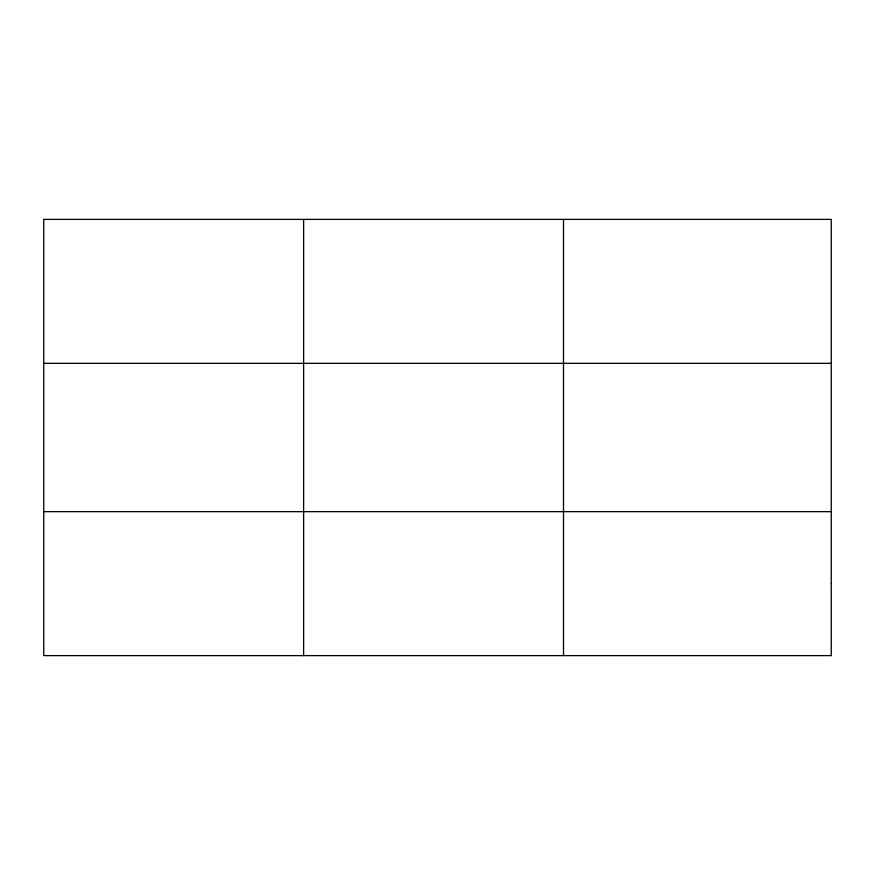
<?xml version="1.0" encoding="UTF-8"?>
<svg xmlns="http://www.w3.org/2000/svg" width="875" height="875" viewBox="0 0 875 875"><rect width="100%" height="100%" fill="white"/><g stroke="black" fill="none" stroke-linecap="round" stroke-linejoin="round"><path stroke-width="1.31" d="M303.625 655.616L303.625 219.384M563.5 655.616L563.5 219.384M43.75 363.344L831.25 363.344M43.75 511.656L831.25 511.656M831.25 583.636L831.25 655.616L43.75 655.616L43.75 219.384L831.25 219.384L831.25 583.636"/></g></svg>
